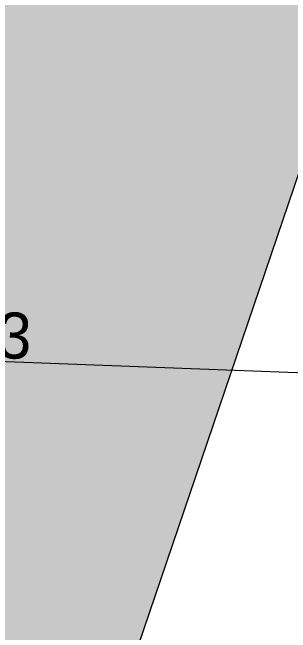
# Model space of a CAD drawing. Header units: centimetres. Extents: x 63871 to 181827, y -95930 to 42199.
# Drawn here: x 170755 to 171177, y 24844 to 25786 of the extents above; entities that cross this region are included whole.
import ezdxf

# ---------------------------------------------------------------- set-up
doc = ezdxf.new("R2010")
doc.units = ezdxf.units.CM
for name, color, linetype, lineweight in [('ARA SINIRLAR', 225, 'Continuous', 15), ('ARM_Pen_No__252', 8, 'Continuous', 18), ('OLUK', 222, 'Continuous', 15)]:
    doc.layers.add(name, color=color, linetype=linetype, lineweight=lineweight)
doc.layers.add('Dıış Ölçü', color=140, linetype='Continuous')
doc.styles.add('RomanS', font='')
doc.styles.get('RomanS').set_extended_font_data('Stylus BT')
doc.dimstyles.new('BÖYÜK', dxfattribs={"dimtxt": 70, "dimasz": 5, "dimexe": 5, "dimexo": 5, "dimgap": 2, "dimtad": 3, "dimdec": 0, "dimzin": 0, "dimdsep": 46, "dimtxsty": 'RomanS', "dimblk": 'DOT', "dimcen": 5, "dimadec": 0, "dimazin": 0, "dimtfac": 1, "dimtdec": 0, "dimtix": 1, "dimtofl": 0, "dimtmove": 1, "dimatfit": 0, "dimldrblk": 'DOT', "dimfxl": 10, "dimfxlon": 1, "dimtolj": 1, "dimtzin": 0, "dimarcsym": 0})

# ---------------------------------------------------------------- blocks, each defined once
blk = doc.blocks.new('_Dot')
at = {"color": 0, "linetype": 'ByBlock', "lineweight": -2}
blk.add_line((-0.5, 0), (-1, 0), dxfattribs=at)
at = {"color": 0, "linetype": 'ByBlock', "const_width": 0.5}
blk.add_lwpolyline([(-0.25, 0, 1), (0.25, 0, 1)], format="xyb", close=True, dxfattribs=at)
blk = doc.blocks.new('*D293')
at = {"layer": 'Defpoints', "color": 0, "transparency": 16777216}
for p in [(-7858.92, 10369.61), (-6686.94, 10326.08), (-6687.67, 10306.63)]:
    blk.add_point(p, dxfattribs=at)
at = {"layer": 'Dıış Ölçü', "color": 0, "lineweight": -2, "transparency": 16777216}
for p, q in [((-7859.27, 10360.15), (-7859.83, 10345.16)), ((-7854.64, 10349.97), (-6692.66, 10306.82)), ((-6687.29, 10316.63), (-6687.85, 10301.64))]:
    blk.add_line(p, q, dxfattribs=at)
at = {"layer": 'Dıış Ölçü', "color": 0, "lineweight": -2, "transparency": 16777216, "xscale": 5, "yscale": 5, "zscale": 5}
for p, rotation in [((-7859.64, 10350.16), 177.873190311757), ((-6687.67, 10306.63), 357.873190311757)]:
    blk.add_blockref('_Dot', p, dxfattribs=dict(at, rotation=rotation))
at = {"layer": 'Dıış Ölçü', "color": 0, "transparency": 16777216, "insert": (-7272.19, 10367.88), "char_height": 70, "attachment_point": 5, "rotation": 357.87319, "style": 'RomanS'}
blk.add_mtext('\\A1;1173', dxfattribs=at)
blk = doc.blocks.new('VAZİYET PLANI')
at = {"layer": 'ARM_Pen_No__252'}
h = blk.add_hatch(dxfattribs=at)
h.set_pattern_fill('AR-HBONE', color=256, scale=0.51)
h.set_pattern_definition([(45, (-177951.86, -14930.114), (0, 73.27889), [155.448, -51.816]), (135, (-177915.22, -14893.474), (7e-15, 73.27889), [155.448, -51.816])])
h.paths.add_polyline_path([(-2120.17, 12277.21), (-2253.9, 9232.92), (-7195.09, 9337.4), (-6197.38, 12277.21)], flags=16)
h.paths.add_polyline_path([(-5125.36, 15515.8), (-2357.17, 23672.46), (-2865.8, 23896.02), (-7797.74, 9350.14), (-10518.2, 9407.66), (-10683.65, 8961.03), (623.37, 8722.42), (643.17, 9171.67), (-1702.89, 9221.27), (-1092.49, 23116.61), (-1633.57, 23354.42), (-1935.71, 15952.73), (-1958.71, 15952.73), (-1976.46, 15548.77)])
h.paths.add_polyline_path([(-1976.46, 15548.77), (-5125.36, 15515.8), (-6122.74, 12576.95), (-2107.01, 12576.95)])
at = {"layer": 'ARA SINIRLAR'}
blk.add_line((-6197.38, 12277.21), (-7195.09, 9337.4), dxfattribs=at)
at = {"layer": 'Dıış Ölçü'}
dim = blk.add_aligned_dim(p1=(-7858.92, 10369.61), p2=(-6686.94, 10326.08), distance=-19.46, dimstyle='BÖYÜK', dxfattribs=at)
dim.commit()
dim.dimension.update_dxf_attribs({"geometry": '*D293', "text_midpoint": (-7272.19, 10367.88)})

msp = doc.modelspace()

# ---------------------------------------------------------------- block references
at = {"layer": 'OLUK'}
msp.add_blockref('VAZİYET PLANI', (177951.86, 14930.11), dxfattribs=at)

doc.saveas('drawing.dxf')
